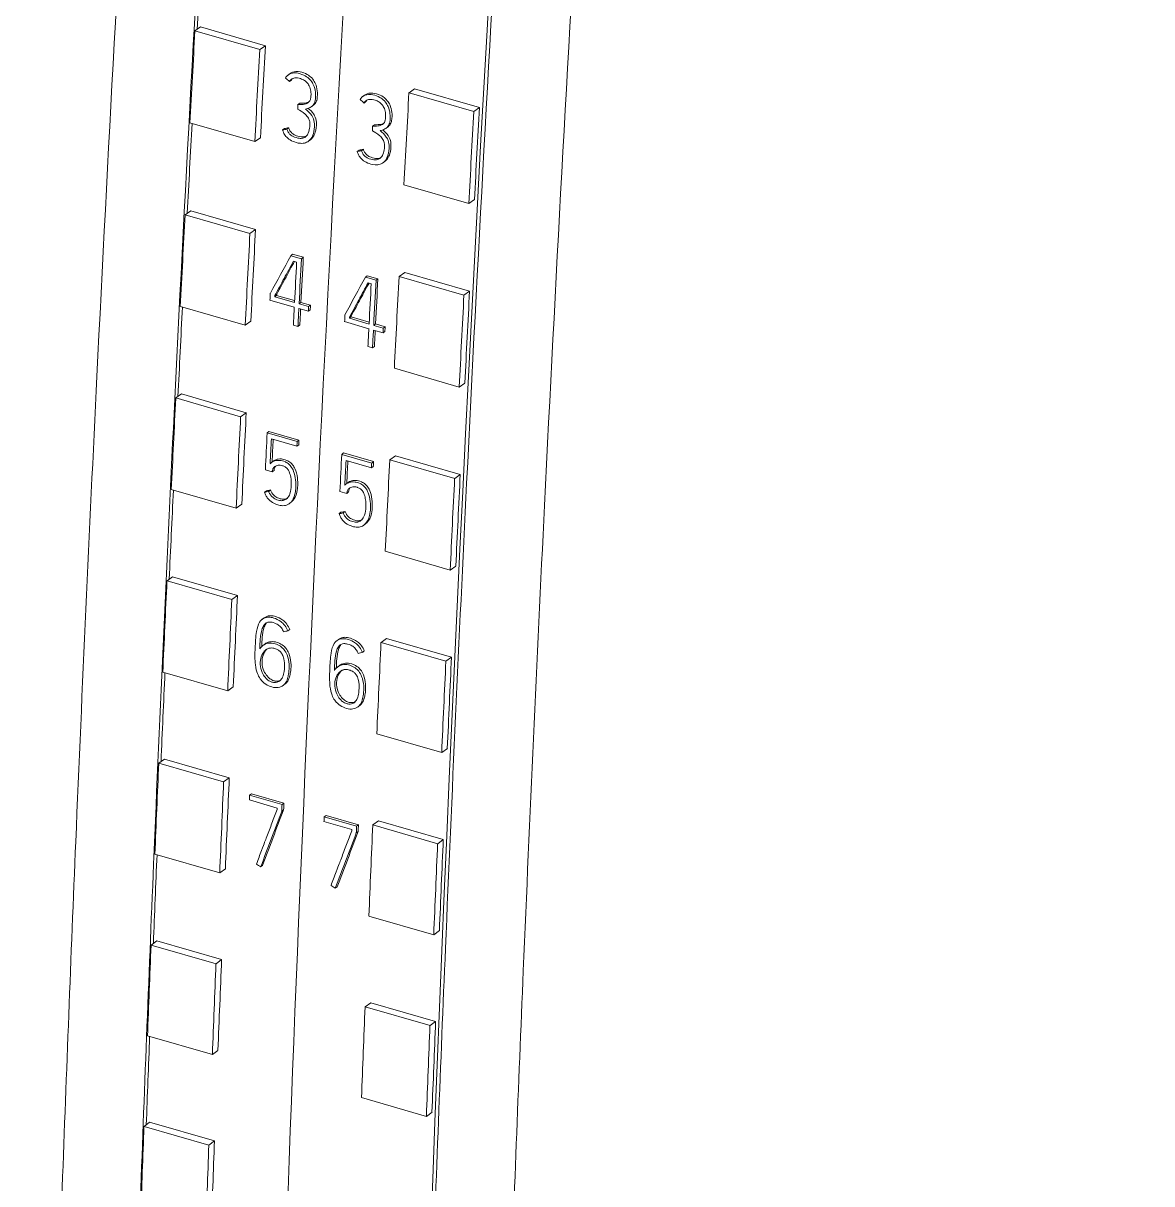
# Model space of a CAD drawing. Header units: inches. Extents: x 9220 to 92460, y -39241 to 4813.
# Drawn here: x 74963.62 to 74985.94, y -33767.51 to -33744.56 of the extents above; entities that cross this region are included whole.
import ezdxf

# ---------------------------------------------------------------- set-up
doc = ezdxf.new("R2010")
doc.units = ezdxf.units.IN
doc.header["$MEASUREMENT"] = 0

# ---------------------------------------------------------------- blocks, each defined once
blk = doc.blocks.new('A$C027ebf9d')
at = {"color": 0, "linetype": 'Continuous', "lineweight": 0}
for p, q in [((17.7954, -15.1486), (17.8012, -15.1445)), ((17.7954, -15.1486), (17.8635, -15.1683)), ((17.8012, -15.1445), (17.8694, -15.1642)), ((17.8635, -15.1683), (17.8694, -15.1642)), ((17.8932, -15.1951), (17.8952, -15.1936)), ((17.8947, -15.2018), (17.8967, -15.2003)), ((18.0204, -15.2136), (18.0263, -15.2095)), ((18.0945, -15.2292), (18.0263, -15.2095)), ((17.9716, -15.2177), (17.9736, -15.2162)), ((17.9731, -15.2244), (17.9751, -15.2229)), ((18.0886, -15.2333), (18.0204, -15.2136)), ((17.9036, -15.2261), (17.9056, -15.2246)), ((17.918, -15.2282), (17.9199, -15.2267)), ((18.0886, -15.2333), (18.0945, -15.2292)), ((17.7901, -15.2453), (17.8583, -15.265)), ((17.9821, -15.2488), (17.984, -15.2473)), ((17.8875, -15.2527), (17.8895, -15.2512)), ((17.892, -15.2519), (17.8939, -15.2504)), ((17.9964, -15.2508), (17.9984, -15.2493)), ((17.8642, -15.2609), (17.8583, -15.265)), ((17.9149, -15.2645), (17.9168, -15.263)), ((17.9659, -15.2753), (17.9679, -15.2738)), ((17.9704, -15.2745), (17.9724, -15.273)), ((17.9933, -15.2871), (17.9953, -15.2856)), ((18.0833, -15.33), (18.0151, -15.3103)), ((18.0892, -15.3259), (18.0833, -15.33)), ((17.785, -15.3418), (17.7909, -15.3376)), ((17.785, -15.3418), (17.8532, -15.3615)), ((17.7909, -15.3376), (17.859, -15.3573)), ((17.8532, -15.3615), (17.859, -15.3573)), ((17.8961, -15.3849), (17.898, -15.3834)), ((17.8961, -15.3849), (17.9073, -15.3881)), ((17.9093, -15.3866), (17.898, -15.3834)), ((17.9022, -15.3916), (17.8989, -15.3907)), ((17.9073, -15.3881), (17.9093, -15.3866)), ((17.9745, -15.4075), (17.9765, -15.406)), ((17.9877, -15.4092), (17.9765, -15.406)), ((18.01, -15.4067), (18.0159, -15.4026)), ((18.0841, -15.4223), (18.0159, -15.4026)), ((17.9745, -15.4075), (17.9857, -15.4107)), ((17.9807, -15.4143), (17.9774, -15.4133)), ((17.9857, -15.4107), (17.9877, -15.4092)), ((18.0782, -15.4264), (18.01, -15.4067)), ((17.8792, -15.428), (17.8812, -15.4266)), ((17.8792, -15.428), (17.9, -15.4341)), ((17.8793, -15.4268), (17.8813, -15.4253)), ((17.9001, -15.432), (17.8812, -15.4266)), ((18.0782, -15.4264), (18.0841, -15.4223)), ((17.78, -15.4382), (17.8482, -15.4579)), ((17.8998, -15.439), (17.8742, -15.4316)), ((17.9146, -15.4433), (17.9046, -15.4404)), ((17.9049, -15.4354), (17.9068, -15.434)), ((17.9049, -15.4354), (17.9149, -15.4383)), ((17.9168, -15.4369), (17.9068, -15.434)), ((17.9146, -15.4433), (17.9166, -15.4418)), ((17.9149, -15.4383), (17.9168, -15.4369)), ((17.8541, -15.4538), (17.8482, -15.4579)), ((17.9782, -15.4616), (17.9527, -15.4542)), ((17.9577, -15.4494), (17.9597, -15.4479)), ((17.9577, -15.4507), (17.9596, -15.4492)), ((17.9577, -15.4507), (17.9785, -15.4567)), ((17.9786, -15.4547), (17.9596, -15.4492)), ((17.9036, -15.4592), (17.8988, -15.4578)), ((17.9036, -15.4592), (17.9056, -15.4577)), ((17.9931, -15.4659), (17.983, -15.463)), ((17.9833, -15.4581), (17.9853, -15.4566)), ((17.9833, -15.4581), (17.9933, -15.461)), ((17.9953, -15.4595), (17.9853, -15.4566)), ((17.9931, -15.4659), (17.995, -15.4644)), ((17.9933, -15.461), (17.9953, -15.4595)), ((17.9821, -15.4818), (17.9773, -15.4804)), ((17.9821, -15.4818), (17.984, -15.4803)), ((18.0732, -15.5229), (18.005, -15.5032)), ((18.0791, -15.5187), (18.0732, -15.5229)), ((17.7752, -15.5344), (17.7811, -15.5302)), ((17.7752, -15.5344), (17.8434, -15.5541)), ((17.7811, -15.5302), (17.8493, -15.5499)), ((17.8434, -15.5541), (17.8493, -15.5499)), ((17.8713, -15.5711), (17.8732, -15.5696)), ((17.9028, -15.5802), (17.8713, -15.5711)), ((17.8732, -15.5696), (17.9047, -15.5787)), ((17.8758, -15.5773), (17.9025, -15.5851)), ((17.9025, -15.5851), (17.9045, -15.5836)), ((17.9028, -15.5802), (17.9047, -15.5787)), ((17.8759, -15.6022), (17.8779, -15.6007)), ((17.9497, -15.5937), (17.9517, -15.5922)), ((17.9812, -15.6028), (17.9497, -15.5937)), ((17.9517, -15.5922), (17.9832, -15.6013)), ((17.9542, -15.6), (17.981, -15.6077)), ((17.9812, -15.6028), (17.9832, -15.6013)), ((18.0002, -15.5994), (18.0061, -15.5952)), ((18.0684, -15.6191), (18.0002, -15.5994)), ((18.0743, -15.6149), (18.0061, -15.5952)), ((17.8694, -15.61), (17.8766, -15.6121)), ((17.8766, -15.6121), (17.8785, -15.6106)), ((17.981, -15.6077), (17.9829, -15.6062)), ((17.9544, -15.6248), (17.9563, -15.6233)), ((18.0684, -15.6191), (18.0743, -15.6149)), ((17.7705, -15.6306), (17.8387, -15.6503)), ((17.8684, -15.6334), (17.8704, -15.6319)), ((17.8729, -15.6326), (17.8748, -15.6311)), ((17.9478, -15.6327), (17.955, -15.6347)), ((17.955, -15.6347), (17.9569, -15.6332)), ((17.8446, -15.6461), (17.8387, -15.6503)), ((17.8945, -15.6454), (17.8965, -15.6439)), ((17.9469, -15.656), (17.9488, -15.6545)), ((17.9513, -15.6552), (17.9533, -15.6537)), ((17.973, -15.668), (17.9749, -15.6665)), ((18.0637, -15.7153), (17.9955, -15.6956)), ((18.0696, -15.7111), (18.0637, -15.7153)), ((17.766, -15.7266), (17.7719, -15.7223)), ((17.7719, -15.7223), (17.84, -15.742)), ((17.766, -15.7266), (17.8342, -15.7463)), ((17.8342, -15.7463), (17.84, -15.742)), ((17.866, -15.7671), (17.868, -15.7656)), ((17.893, -15.7791), (17.895, -15.7776)), ((17.8668, -15.7946), (17.8687, -15.7931)), ((17.9445, -15.7897), (17.9464, -15.7882)), ((17.991, -15.7915), (17.9969, -15.7873)), ((18.0592, -15.8112), (17.991, -15.7915)), ((18.0651, -15.807), (17.9969, -15.7873)), ((17.9715, -15.8018), (17.9734, -15.8003)), ((18.0592, -15.8112), (18.0651, -15.807)), ((17.9452, -15.8172), (17.9472, -15.8157)), ((17.7616, -15.8225), (17.8298, -15.8422)), ((17.8356, -15.8379), (17.8298, -15.8422)), ((17.8883, -15.8364), (17.8903, -15.8349)), ((17.9667, -15.859), (17.9687, -15.8575)), ((18.0548, -15.9072), (17.9866, -15.8875)), ((18.0607, -15.9029), (18.0548, -15.9072)), ((17.7573, -15.9182), (17.7632, -15.9139)), ((17.7573, -15.9182), (17.8255, -15.9379)), ((17.7632, -15.9139), (17.8314, -15.9336)), ((17.8255, -15.9379), (17.8314, -15.9336)), ((17.8528, -15.9519), (17.8548, -15.9504)), ((17.8528, -15.9519), (17.8869, -15.9618)), ((17.8888, -15.9603), (17.8548, -15.9504)), ((17.8819, -15.9654), (17.8526, -15.9569)), ((17.8869, -15.9618), (17.8888, -15.9603)), ((17.8865, -15.9689), (17.8885, -15.9674)), ((17.9603, -15.988), (17.931, -15.9796)), ((17.9312, -15.9746), (17.9332, -15.9731)), ((17.9312, -15.9746), (17.9653, -15.9844)), ((17.9672, -15.9829), (17.9332, -15.9731)), ((17.9824, -15.9832), (17.9882, -15.9789)), ((18.0564, -15.9986), (17.9882, -15.9789)), ((17.965, -15.9915), (17.9669, -15.9901)), ((17.9653, -15.9844), (17.9672, -15.9829)), ((18.0506, -16.0029), (17.9824, -15.9832)), ((18.0506, -16.0029), (18.0564, -15.9986)), ((17.7532, -16.0139), (17.8214, -16.0336)), ((17.8644, -16.0272), (17.8664, -16.0257)), ((17.8273, -16.0293), (17.8214, -16.0336)), ((17.9428, -16.0498), (17.9448, -16.0483)), ((18.0464, -16.0986), (17.9783, -16.0789)), ((18.0523, -16.0942), (18.0464, -16.0986)), ((17.7493, -16.1094), (17.7552, -16.105)), ((17.7493, -16.1094), (17.8175, -16.1291)), ((17.7552, -16.105), (17.8234, -16.1247)), ((17.8175, -16.1291), (17.8234, -16.1247)), ((17.9743, -16.1743), (17.9802, -16.17)), ((18.0425, -16.194), (17.9743, -16.1743)), ((18.0484, -16.1897), (17.9802, -16.17)), ((18.0425, -16.194), (18.0484, -16.1897)), ((17.7455, -16.2048), (17.8137, -16.2245)), ((17.8195, -16.2201), (17.8137, -16.2245)), ((18.0387, -16.2895), (17.9705, -16.2698)), ((17.7418, -16.3), (17.7477, -16.2956)), ((17.7477, -16.2956), (17.8159, -16.3153)), ((18.0446, -16.2851), (18.0387, -16.2895)), ((17.7418, -16.3), (17.81, -16.3197)), ((17.81, -16.3197), (17.8159, -16.3153))]:
    blk.add_line(p, q, dxfattribs=at)
for centre, major_axis, ratio, start_param, end_param in [((37.5345, -1.6288), (-10.9193, -37.8255), 0.433013, -1.102762, -0.989056), ((37.5345, -1.6288), (-10.9193, -37.8255), 0.433013, -1.102762, -0.989056), ((37.6845, -1.6721), (-10.9193, -37.8255), 0.433013, -1.100465, -0.991379), ((37.4561, -1.6061), (-10.9193, -37.8255), 0.433013, -1.082811, -1.080096), ((40.027, -2.3485), (-68.22, 53.5601), 0.275788, 1.461318, 1.461382), ((40.1054, -2.3712), (-68.22, 53.5601), 0.275788, 1.461318, 1.461382), ((37.5707, -1.6394), (-8.6746, -38.4625), 0.458913, -1.108631, -1.108493), ((37.6811, -1.6711), (-10.9193, -37.8255), 0.433013, -1.082811, -1.080096), ((34.8076, -0.8416), (-78.3713, -17.1459), 0.134473, 1.323896, 1.323955), ((37.6491, -1.6621), (-8.6746, -38.4625), 0.458913, -1.108631, -1.108493), ((34.886, -0.8642), (-78.3713, -17.1459), 0.134473, 1.323896, 1.323955), ((37.4561, -1.6061), (-10.9193, -37.8255), 0.433013, -1.077386, -1.074672), ((37.5078, -1.6213), (-10.9208, -37.8292), 0.43303, -1.076974, -1.075642), ((37.5862, -1.6439), (-10.9208, -37.8292), 0.43303, -1.076974, -1.075642), ((37.4822, -1.6139), (-10.9208, -37.8292), 0.43303, -1.075678, -1.075642), ((37.6811, -1.6711), (-10.9193, -37.8255), 0.433013, -1.077386, -1.074672), ((37.5078, -1.6213), (-10.9208, -37.8292), 0.43303, -1.075503, -1.074973), ((37.5178, -1.6242), (-10.9208, -37.8292), 0.43303, -1.075642, -1.075503), ((37.5606, -1.6365), (-10.9208, -37.8292), 0.43303, -1.075678, -1.075642), ((37.5862, -1.6439), (-10.9208, -37.8292), 0.43303, -1.075503, -1.074973), ((37.5963, -1.6468), (-10.9208, -37.8292), 0.43303, -1.075642, -1.075503), ((37.4561, -1.6061), (-10.9193, -37.8255), 0.433013, -1.071963, -1.069251), ((37.4814, -1.6137), (-10.9208, -37.8292), 0.43303, -1.071608, -1.070509), ((37.4861, -1.6148), (-10.9197, -37.8254), 0.43303, -1.071409, -1.070735), ((37.5129, -1.6226), (-10.9197, -37.8254), 0.43303, -1.071605, -1.071466), ((37.5598, -1.6363), (-10.9208, -37.8292), 0.43303, -1.071608, -1.070509), ((37.5646, -1.6375), (-10.9197, -37.8254), 0.43303, -1.071409, -1.070735), ((37.5913, -1.6452), (-10.9197, -37.8254), 0.43303, -1.071605, -1.071466), ((37.6811, -1.6711), (-10.9193, -37.8255), 0.433013, -1.071963, -1.069251), ((35.6078, -1.0726), (-78.3713, -17.1459), 0.134473, 1.313182, 1.313241), ((35.6862, -1.0952), (-78.3713, -17.1459), 0.134473, 1.313182, 1.313241), ((37.4561, -1.6061), (-10.9193, -37.8255), 0.433013, -1.066542, -1.063832), ((36.125, -1.2221), (-69.3652, -20.1272), 0.12911, 1.267511, 1.267578), ((36.2034, -1.2447), (-69.3652, -20.1272), 0.12911, 1.267511, 1.267578), ((37.6811, -1.6711), (-10.9193, -37.8255), 0.433013, -1.066542, -1.063832), ((37.4561, -1.6061), (-10.9193, -37.8255), 0.433013, -1.061124, -1.058415), ((37.5147, -1.6233), (-10.9208, -37.8292), 0.43303, -1.060842, -1.06064), ((37.3444, -1.5741), (20.9363, 34.8301), 0.272919, -4.129705, -4.127896), ((37.4228, -1.5967), (20.9363, 34.8301), 0.272919, -4.129705, -4.127896), ((37.5931, -1.6459), (-10.9208, -37.8292), 0.43303, -1.060842, -1.06064), ((37.6811, -1.6711), (-10.9193, -37.8255), 0.433013, -1.061124, -1.058415), ((37.4561, -1.6061), (-10.9193, -37.8255), 0.433013, -1.055709, -1.053001), ((37.6811, -1.6711), (-10.9193, -37.8255), 0.433013, -1.055709, -1.053001), ((37.4561, -1.6061), (-10.9193, -37.8255), 0.433013, -1.050295, -1.047589)]:
    blk.add_ellipse(centre, major_axis=major_axis, ratio=ratio, start_param=start_param, end_param=end_param, dxfattribs=at)
at = {"color": 0, "linetype": 'Continuous', "lineweight": 0, "extrusion": (0, 0, -1)}
for centre, major_axis, ratio, start_param, end_param in [((37.3845, -1.5855), (10.9193, 37.8255), 0.433013, -2.058879, -2.056228), ((37.3879, -1.5865), (10.9226, 37.8369), 0.433013, -2.061497, -2.058781), ((37.4561, -1.6061), (10.9226, 37.8369), 0.433013, -2.061497, -2.058781), ((37.6129, -1.6514), (10.9226, 37.8369), 0.433013, -2.061497, -2.058781), ((37.6811, -1.6711), (10.9226, 37.8369), 0.433013, -2.061497, -2.058781), ((37.3845, -1.5855), (10.9193, 37.8255), 0.433013, -2.064306, -2.061657), ((34.8072, -0.8417), (-78.3791, -17.1476), 0.134473, -1.323957, -1.323899), ((34.8856, -0.8643), (-78.3791, -17.1476), 0.134473, -1.323957, -1.323899), ((37.3879, -1.5865), (10.9226, 37.8369), 0.433013, -2.066921, -2.064207), ((37.4561, -1.6061), (10.9226, 37.8369), 0.433013, -2.066921, -2.064207), ((37.01, -1.4776), (-24.5741, -33.773), 0.206653, 1.000887, 1.002152), ((37.503, -1.6199), (10.9208, 37.8292), 0.43303, -2.065951, -2.064757), ((37.5078, -1.6211), (10.9197, 37.8254), 0.43303, -2.065953, -2.064621), ((37.0884, -1.5002), (-24.5741, -33.773), 0.206653, 1.000887, 1.002152), ((37.5814, -1.6425), (10.9208, 37.8292), 0.43303, -2.065951, -2.064757), ((37.5862, -1.6437), (10.9197, 37.8254), 0.43303, -2.065953, -2.064621), ((37.6129, -1.6514), (10.9226, 37.8369), 0.433013, -2.066921, -2.064207), ((37.4774, -1.6125), (10.9208, 37.8292), 0.43303, -2.066089, -2.065884), ((37.4822, -1.6137), (10.9197, 37.8254), 0.43303, -2.065953, -2.065917), ((37.6811, -1.6711), (10.9226, 37.8369), 0.433013, -2.066921, -2.064207), ((37.3845, -1.5855), (10.9193, 37.8255), 0.433013, -2.06973, -2.067083), ((37.503, -1.6199), (10.9208, 37.8292), 0.43303, -2.066619, -2.066089), ((37.5078, -1.6211), (10.9197, 37.8254), 0.43303, -2.066622, -2.066149), ((37.5178, -1.624), (10.9197, 37.8254), 0.43303, -2.066092, -2.065953), ((37.5559, -1.6352), (10.9208, 37.8292), 0.43303, -2.066089, -2.065884), ((37.5606, -1.6363), (10.9197, 37.8254), 0.43303, -2.065953, -2.065917), ((37.5814, -1.6425), (10.9208, 37.8292), 0.43303, -2.066619, -2.066089), ((37.5862, -1.6437), (10.9197, 37.8254), 0.43303, -2.066622, -2.066149), ((37.5963, -1.6466), (10.9197, 37.8254), 0.43303, -2.066092, -2.065953), ((37.3879, -1.5865), (10.9226, 37.8369), 0.433013, -2.072342, -2.06963), ((37.4561, -1.6061), (10.9226, 37.8369), 0.433013, -2.072342, -2.06963), ((37.4861, -1.615), (10.9208, 37.8292), 0.43303, -2.070861, -2.070123), ((37.5129, -1.6228), (10.9208, 37.8292), 0.43303, -2.070123, -2.069985), ((37.5646, -1.6377), (10.9208, 37.8292), 0.43303, -2.070861, -2.070123), ((37.6129, -1.6514), (10.9226, 37.8369), 0.433013, -2.072342, -2.06963), ((37.5913, -1.6454), (10.9208, 37.8292), 0.43303, -2.070123, -2.069985), ((37.6811, -1.6711), (10.9226, 37.8369), 0.433013, -2.072342, -2.06963), ((37.3845, -1.5855), (10.9193, 37.8255), 0.433013, -2.075151, -2.072507), ((35.6074, -1.0727), (-78.3791, -17.1476), 0.134473, -1.313244, -1.313186), ((35.6858, -1.0953), (-78.3791, -17.1476), 0.134473, -1.313244, -1.313186), ((37.3879, -1.5865), (10.9226, 37.8369), 0.433013, -2.077761, -2.07505), ((37.4561, -1.6061), (10.9226, 37.8369), 0.433013, -2.077761, -2.07505), ((37.6129, -1.6514), (10.9226, 37.8369), 0.433013, -2.077761, -2.07505), ((37.6811, -1.6711), (10.9226, 37.8369), 0.433013, -2.077761, -2.07505), ((37.3845, -1.5855), (10.9193, 37.8255), 0.433013, -2.08057, -2.077928), ((37.3879, -1.5865), (10.9226, 37.8369), 0.433013, -2.083178, -2.080468), ((37.4561, -1.6061), (10.9226, 37.8369), 0.433013, -2.083178, -2.080468), ((37.4806, -1.6134), (10.9208, 37.8292), 0.43303, -2.080892, -2.08075), ((37.5099, -1.6219), (10.9208, 37.8292), 0.43303, -2.08093, -2.080892), ((37.5147, -1.6231), (10.9197, 37.8254), 0.43303, -2.080957, -2.080754), ((37.3444, -1.5739), (-20.9342, -34.8266), 0.272919, 0.986299, 0.988108), ((37.559, -1.6361), (10.9208, 37.8292), 0.43303, -2.080892, -2.08075), ((37.4229, -1.5966), (-20.9342, -34.8266), 0.272919, 0.986299, 0.988108), ((37.5884, -1.6445), (10.9208, 37.8292), 0.43303, -2.08093, -2.080892), ((37.5931, -1.6457), (10.9197, 37.8254), 0.43303, -2.080957, -2.080754), ((37.6129, -1.6514), (10.9226, 37.8369), 0.433013, -2.083178, -2.080468), ((37.6811, -1.6711), (10.9226, 37.8369), 0.433013, -2.083178, -2.080468), ((37.3845, -1.5855), (10.9193, 37.8255), 0.433013, -2.085986, -2.083346), ((38.9351, -2.0333), (-102.2486, 63.3481), 0.191897, -1.483044, -1.482999), ((39.0135, -2.0559), (-102.2486, 63.3481), 0.191897, -1.483044, -1.482999), ((37.3879, -1.5865), (10.9226, 37.8369), 0.433013, -2.088592, -2.085884), ((37.4561, -1.6061), (10.9226, 37.8369), 0.433013, -2.088592, -2.085884), ((37.6129, -1.6514), (10.9226, 37.8369), 0.433013, -2.088592, -2.085884), ((37.6811, -1.6711), (10.9226, 37.8369), 0.433013, -2.088592, -2.085884), ((37.3845, -1.5855), (10.9193, 37.8255), 0.433013, -2.091401, -2.088763), ((37.3879, -1.5865), (10.9226, 37.8369), 0.433013, -2.094004, -2.091297), ((37.4561, -1.6061), (10.9226, 37.8369), 0.433013, -2.094004, -2.091297)]:
    blk.add_ellipse(centre, major_axis=major_axis, ratio=ratio, start_param=start_param, end_param=end_param, dxfattribs=at)
at = {"color": 0, "linetype": 'Continuous', "lineweight": 0}
for points, knots in [([(17.697, -18.3485), (17.6975, -18.2341), (17.6996, -17.9607), (17.7059, -17.5243), (17.7178, -16.9859), (17.7335, -16.485), (17.7531, -15.9835), (17.7767, -15.4665), (17.8043, -14.9594), (17.8258, -14.6145), (17.8329, -14.5046)], [0.1285183, 0.1285183, 0.1285183, 0.1285183, 0.1989102, 0.2963502, 0.3949059, 0.525445, 0.5979674, 0.6950356, 0.8333844, 0.8979673, 0.8979673, 0.8979673, 0.8979673]), ([(17.744, -14.5916), (17.7394, -14.6646), (17.7205, -14.9724), (17.6948, -15.4428), (17.6713, -15.9599), (17.6517, -16.4614), (17.636, -16.9623), (17.6241, -17.5007), (17.6177, -17.9412), (17.6154, -18.246), (17.6149, -18.3916), (17.6148, -18.4189)], [0.1237088, 0.1237088, 0.1237088, 0.1237088, 0.1666156, 0.3049644, 0.4020326, 0.474555, 0.6050941, 0.7036498, 0.8010898, 0.8739842, 0.8907937, 0.8907937, 0.8907937, 0.8907937]), ([(18.1397, -14.5932), (18.1326, -14.7031), (18.1112, -15.048), (18.0835, -15.5551), (18.06, -16.0721), (18.0403, -16.5736), (18.0247, -17.0745), (18.0127, -17.6129), (18.0065, -18.0493), (18.0044, -18.3227), (18.0038, -18.437)], [0.1020327, 0.1020327, 0.1020327, 0.1020327, 0.1666156, 0.3049644, 0.4020326, 0.474555, 0.6050941, 0.7036498, 0.8010898, 0.8714817, 0.8714817, 0.8714817, 0.8714817]), ([(18.2145, -14.7274), (18.2099, -14.8004), (18.191, -15.1082), (18.1654, -15.5787), (18.1418, -16.0957), (18.1222, -16.5972), (18.1065, -17.0981), (18.0946, -17.6365), (18.0882, -18.077), (18.0859, -18.3818), (18.0854, -18.5275), (18.0853, -18.5547)], [0.1237088, 0.1237088, 0.1237088, 0.1237088, 0.1666156, 0.3049644, 0.4020326, 0.474555, 0.6050941, 0.7036498, 0.8010898, 0.8739842, 0.8907937, 0.8907937, 0.8907937, 0.8907937]), ([(18.9305, -14.9341), (18.9259, -15.0071), (18.907, -15.3149), (18.8814, -15.7854), (18.8578, -16.3024), (18.8382, -16.8039), (18.8225, -17.3048), (18.8106, -17.8432), (18.8042, -18.2837), (18.8019, -18.5885), (18.8014, -18.7342), (18.8013, -18.7614)], [0.1237088, 0.1237088, 0.1237088, 0.1237088, 0.1666156, 0.3049644, 0.4020326, 0.474555, 0.6050941, 0.7036498, 0.8010898, 0.8739842, 0.8907937, 0.8907937, 0.8907937, 0.8907937]), ([(17.9117, -15.2308), (17.9129, -15.2305), (17.9144, -15.23), (17.9171, -15.2289), (17.9181, -15.2282), (17.9201, -15.2262), (17.9208, -15.2248), (17.9214, -15.2234), (17.9221, -15.2213), (17.9222, -15.2143), (17.9219, -15.2115), (17.9206, -15.2064), (17.9196, -15.2045), (17.918, -15.2018), (17.9167, -15.2), (17.9137, -15.1974), (17.9121, -15.1961), (17.9074, -15.194), (17.9045, -15.1931), (17.9006, -15.1927), (17.8984, -15.1927), (17.8949, -15.1939), (17.8938, -15.1945), (17.8919, -15.1961), (17.8911, -15.1971), (17.8905, -15.1982)], [-0.9938302, -0.9938302, -0.9938302, -0.9938302, -0.8841652, -0.8841652, -0.7176499, -0.7176499, -0.4309945, -0.4309945, -0.3368134, -0.3368134, -0.2718424, -0.2718424, -0.2015725, -0.2015725, -0.1272457, -0.1272457, -0.0867778, -0.0867778, -0.0470254, -0.0470254, -0.0237049, -0.0237049, -0.0118951, -0.0118951, 0, 0, 0, 0]), ([(17.8947, -15.2018), (17.8955, -15.2004), (17.8964, -15.1996), (17.8988, -15.1982), (17.9001, -15.198), (17.9039, -15.1978), (17.9065, -15.1988), (17.9088, -15.1997), (17.9101, -15.2004), (17.9122, -15.2019), (17.9132, -15.2029), (17.9151, -15.2056), (17.916, -15.2072), (17.9171, -15.2109), (17.9173, -15.2128), (17.9174, -15.2158), (17.9174, -15.2181), (17.9167, -15.2211), (17.9162, -15.222), (17.9151, -15.2234), (17.9144, -15.2242), (17.9123, -15.2252), (17.9111, -15.2257), (17.9075, -15.2261), (17.9042, -15.2261), (17.9036, -15.2261)], [-0.208299, -0.208299, -0.208299, -0.208299, -0.2007342, -0.2007342, -0.1911071, -0.1911071, -0.1636576, -0.1636576, -0.1256471, -0.1256471, -0.097052, -0.097052, -0.0715963, -0.0715963, -0.0465223, -0.0465223, -0.029806, -0.029806, -0.0183418, -0.0183418, -0.0103098, -0.0103098, -0.0051306, -0.0051306, 0, 0, 0, 0]), ([(17.8952, -15.1936), (17.896, -15.1929), (17.897, -15.1924), (17.9003, -15.1912), (17.9025, -15.1912), (17.9065, -15.1916), (17.9093, -15.1925), (17.914, -15.1946), (17.9157, -15.1959), (17.9187, -15.1985), (17.92, -15.2003), (17.9216, -15.203), (17.9225, -15.2049), (17.9239, -15.2102), (17.9242, -15.213), (17.9241, -15.2197), (17.9233, -15.2219), (17.9228, -15.2233), (17.9221, -15.2247), (17.9206, -15.2262), (17.9203, -15.2264), (17.9199, -15.2267)], [0.0133129, 0.0133129, 0.0133129, 0.0133129, 0.0235299, 0.0235299, 0.04696, 0.04696, 0.0881739, 0.0881739, 0.1304868, 0.1304868, 0.209254, 0.209254, 0.2866446, 0.2866446, 0.3637853, 0.3637853, 0.4872737, 0.4872737, 0.9002217, 0.9002217, 0.9823116, 0.9823116, 0.9823116, 0.9823116]), ([(17.9056, -15.2246), (17.906, -15.2246), (17.9092, -15.2246), (17.9129, -15.2242), (17.9141, -15.2238), (17.915, -15.2233), (17.9151, -15.2233), (17.9152, -15.2233)], [0, 0, 0, 0, 0.0031941, 0.0031941, 0.00639849, 0.00639849, 0.006625126, 0.006625126, 0.006625126, 0.006625126]), ([(17.9901, -15.2534), (17.9914, -15.2531), (17.9929, -15.2526), (17.9956, -15.2515), (17.9965, -15.2508), (17.9986, -15.2488), (17.9993, -15.2475), (17.9998, -15.246), (18.0005, -15.2439), (18.0006, -15.2369), (18.0003, -15.2342), (17.999, -15.229), (17.998, -15.2271), (17.9964, -15.2244), (17.9952, -15.2226), (17.9922, -15.22), (17.9905, -15.2188), (17.9858, -15.2166), (17.983, -15.2158), (17.979, -15.2154), (17.9768, -15.2153), (17.9733, -15.2166), (17.9722, -15.2172), (17.9703, -15.2188), (17.9695, -15.2197), (17.9689, -15.2209)], [-0.9938302, -0.9938302, -0.9938302, -0.9938302, -0.8841652, -0.8841652, -0.7176499, -0.7176499, -0.4309945, -0.4309945, -0.3368134, -0.3368134, -0.2718424, -0.2718424, -0.2015725, -0.2015725, -0.1272457, -0.1272457, -0.0867778, -0.0867778, -0.0470254, -0.0470254, -0.0237049, -0.0237049, -0.0118951, -0.0118951, 0, 0, 0, 0]), ([(17.9731, -15.2244), (17.974, -15.223), (17.9749, -15.2222), (17.9772, -15.2208), (17.9785, -15.2206), (17.9823, -15.2205), (17.985, -15.2215), (17.9872, -15.2223), (17.9885, -15.223), (17.9906, -15.2245), (17.9917, -15.2255), (17.9936, -15.2282), (17.9944, -15.2298), (17.9955, -15.2336), (17.9957, -15.2354), (17.9958, -15.2385), (17.9958, -15.2408), (17.9951, -15.2437), (17.9947, -15.2446), (17.9936, -15.246), (17.9928, -15.2468), (17.9907, -15.2479), (17.9895, -15.2483), (17.9859, -15.2487), (17.9826, -15.2488), (17.9821, -15.2488)], [-0.208299, -0.208299, -0.208299, -0.208299, -0.2007342, -0.2007342, -0.1911071, -0.1911071, -0.1636576, -0.1636576, -0.1256471, -0.1256471, -0.097052, -0.097052, -0.0715963, -0.0715963, -0.0465223, -0.0465223, -0.029806, -0.029806, -0.0183418, -0.0183418, -0.0103098, -0.0103098, -0.0051306, -0.0051306, 0, 0, 0, 0]), ([(17.9736, -15.2162), (17.9744, -15.2156), (17.9754, -15.215), (17.9787, -15.2138), (17.9809, -15.2139), (17.9849, -15.2143), (17.9877, -15.2151), (17.9925, -15.2173), (17.9941, -15.2185), (17.9971, -15.2211), (17.9984, -15.2229), (18, -15.2256), (18.0009, -15.2275), (18.0023, -15.2328), (18.0026, -15.2356), (18.0025, -15.2424), (18.0018, -15.2445), (18.0012, -15.2459), (18.0005, -15.2473), (17.999, -15.2488), (17.9987, -15.2491), (17.9984, -15.2493)], [0.0133129, 0.0133129, 0.0133129, 0.0133129, 0.0235299, 0.0235299, 0.04696, 0.04696, 0.0881739, 0.0881739, 0.1304868, 0.1304868, 0.209254, 0.209254, 0.2866446, 0.2866446, 0.3637853, 0.3637853, 0.4872737, 0.4872737, 0.9002217, 0.9002217, 0.9823116, 0.9823116, 0.9823116, 0.9823116]), ([(17.8875, -15.2527), (17.8879, -15.254), (17.8887, -15.256), (17.8904, -15.2587), (17.8915, -15.2601), (17.8944, -15.2627), (17.896, -15.2638), (17.9002, -15.2655), (17.9032, -15.2665), (17.9081, -15.2669), (17.91, -15.2667), (17.9131, -15.2657), (17.9147, -15.2648), (17.9177, -15.2616), (17.9187, -15.2598), (17.9201, -15.2561), (17.9208, -15.2531), (17.9211, -15.2472), (17.9211, -15.2451), (17.9198, -15.2402), (17.9187, -15.2384), (17.9164, -15.2349), (17.914, -15.2328), (17.9117, -15.2308)], [-0.1948322, -0.1948322, -0.1948322, -0.1948322, -0.1554709, -0.1554709, -0.1240738, -0.1240738, -0.0974323, -0.0974323, -0.0796312, -0.0796312, -0.0687614, -0.0687614, -0.0595311, -0.0595311, -0.050446, -0.050446, -0.0387248, -0.0387248, -0.0317486, -0.0317486, -0.0239054, -0.0239054, 0, 0, 0, 0]), ([(17.9037, -15.2312), (17.9054, -15.232), (17.9086, -15.2335), (17.9127, -15.2374), (17.9137, -15.2387), (17.9154, -15.2417), (17.9158, -15.2429), (17.9161, -15.2443), (17.9164, -15.2462), (17.9159, -15.2513), (17.9154, -15.2538), (17.914, -15.2572), (17.9132, -15.2585), (17.9113, -15.2602), (17.9103, -15.2609), (17.9077, -15.2616), (17.9063, -15.2616), (17.9029, -15.2612), (17.9005, -15.2605), (17.8977, -15.2593), (17.8965, -15.2586), (17.8948, -15.257), (17.8941, -15.2562), (17.8928, -15.254), (17.8923, -15.2529), (17.892, -15.2519)], [-2.044693, -2.044693, -2.044693, -2.044693, -1.221851, -1.221851, -0.821992, -0.821992, -0.432186, -0.432186, -0.274077, -0.274077, -0.189393, -0.189393, -0.140287, -0.140287, -0.109775, -0.109775, -0.083079, -0.083079, -0.041653, -0.041653, -0.019631, -0.019631, -0.008763, -0.008763, 0, 0, 0, 0]), ([(17.9144, -15.23), (17.9165, -15.2317), (17.9185, -15.2336), (17.9206, -15.2368), (17.9217, -15.2386), (17.9231, -15.2436), (17.9231, -15.2457), (17.9228, -15.2516), (17.922, -15.2546), (17.9208, -15.258), (17.9199, -15.2599), (17.9178, -15.2622), (17.9173, -15.2626), (17.9168, -15.263)], [0.00277298, 0.00277298, 0.00277298, 0.00277298, 0.02350481, 0.02350481, 0.03196588, 0.03196588, 0.04020075, 0.04020075, 0.05767018, 0.05767018, 0.07057695, 0.07057695, 0.07443722, 0.07443722, 0.07443722, 0.07443722]), ([(17.984, -15.2473), (17.9844, -15.2473), (17.9877, -15.2472), (17.9913, -15.2469), (17.9925, -15.2464), (17.9935, -15.246), (17.9935, -15.2459), (17.9936, -15.2459)], [0, 0, 0, 0, 0.0031941, 0.0031941, 0.00639849, 0.00639849, 0.006625126, 0.006625126, 0.006625126, 0.006625126]), ([(17.8939, -15.2504), (17.8943, -15.2514), (17.8947, -15.2525), (17.896, -15.2547), (17.8968, -15.2555), (17.8984, -15.257), (17.8996, -15.2577), (17.9025, -15.2591), (17.9048, -15.2597), (17.9082, -15.2601), (17.9096, -15.2601), (17.9115, -15.2596), (17.912, -15.2594), (17.9125, -15.2591)], [0, 0, 0, 0, 0.008697, 0.008697, 0.019598, 0.019598, 0.0414527, 0.0414527, 0.08153, 0.08153, 0.1074581, 0.1074581, 0.1205828, 0.1205828, 0.1205828, 0.1205828]), ([(17.9659, -15.2753), (17.9664, -15.2767), (17.9672, -15.2786), (17.9688, -15.2813), (17.9699, -15.2828), (17.9728, -15.2853), (17.9745, -15.2865), (17.9786, -15.2882), (17.9816, -15.2891), (17.9866, -15.2895), (17.9884, -15.2893), (17.9915, -15.2883), (17.9932, -15.2875), (17.9962, -15.2843), (17.9971, -15.2825), (17.9985, -15.2787), (17.9992, -15.2758), (17.9996, -15.2698), (17.9995, -15.2677), (17.9982, -15.2628), (17.9971, -15.261), (17.9948, -15.2575), (17.9924, -15.2554), (17.9901, -15.2534)], [-0.1948322, -0.1948322, -0.1948322, -0.1948322, -0.1554709, -0.1554709, -0.1240738, -0.1240738, -0.0974323, -0.0974323, -0.0796312, -0.0796312, -0.0687614, -0.0687614, -0.0595311, -0.0595311, -0.050446, -0.050446, -0.0387248, -0.0387248, -0.0317486, -0.0317486, -0.0239054, -0.0239054, 0, 0, 0, 0]), ([(17.9821, -15.2538), (17.9839, -15.2546), (17.987, -15.2562), (17.9911, -15.2601), (17.9922, -15.2613), (17.9938, -15.2643), (17.9942, -15.2655), (17.9945, -15.267), (17.9949, -15.2689), (17.9943, -15.2739), (17.9938, -15.2764), (17.9924, -15.2798), (17.9916, -15.2812), (17.9897, -15.2828), (17.9887, -15.2835), (17.9861, -15.2842), (17.9847, -15.2842), (17.9813, -15.2839), (17.9789, -15.2832), (17.9762, -15.2819), (17.9749, -15.2812), (17.9733, -15.2796), (17.9725, -15.2788), (17.9712, -15.2766), (17.9707, -15.2756), (17.9704, -15.2745)], [-2.044693, -2.044693, -2.044693, -2.044693, -1.221851, -1.221851, -0.821992, -0.821992, -0.432186, -0.432186, -0.274077, -0.274077, -0.189393, -0.189393, -0.140287, -0.140287, -0.109775, -0.109775, -0.083079, -0.083079, -0.041653, -0.041653, -0.019631, -0.019631, -0.008763, -0.008763, 0, 0, 0, 0]), ([(17.9929, -15.2526), (17.9949, -15.2544), (17.9969, -15.2563), (17.999, -15.2594), (18.0001, -15.2612), (18.0015, -15.2662), (18.0015, -15.2683), (18.0012, -15.2743), (18.0005, -15.2772), (17.9992, -15.2806), (17.9983, -15.2826), (17.9962, -15.2848), (17.9958, -15.2852), (17.9953, -15.2856)], [0.00277298, 0.00277298, 0.00277298, 0.00277298, 0.02350481, 0.02350481, 0.03196588, 0.03196588, 0.04020075, 0.04020075, 0.05767018, 0.05767018, 0.07057695, 0.07057695, 0.07443722, 0.07443722, 0.07443722, 0.07443722]), ([(17.9724, -15.273), (17.9727, -15.2741), (17.9732, -15.2751), (17.9745, -15.2773), (17.9752, -15.2781), (17.9768, -15.2797), (17.9781, -15.2804), (17.9809, -15.2817), (17.9832, -15.2824), (17.9867, -15.2827), (17.988, -15.2827), (17.9899, -15.2822), (17.9904, -15.282), (17.9909, -15.2818)], [0, 0, 0, 0, 0.008697, 0.008697, 0.019598, 0.019598, 0.0414527, 0.0414527, 0.08153, 0.08153, 0.1074581, 0.1074581, 0.1205828, 0.1205828, 0.1205828, 0.1205828]), ([(17.8989, -15.3907), (17.8957, -15.3968), (17.8924, -15.4028), (17.8875, -15.4118), (17.8859, -15.4148), (17.8833, -15.4196), (17.8803, -15.425), (17.8793, -15.4268)], [-0.1129036, -0.1129036, -0.1129036, -0.1129036, -0.050178, -0.050178, -0.0188148, -0.0188148, 0, 0, 0, 0]), ([(17.8813, -15.4253), (17.8823, -15.4235), (17.8852, -15.4181), (17.8878, -15.4133), (17.8895, -15.4103), (17.8941, -15.4019), (17.897, -15.3964), (17.8999, -15.391)], [0, 0, 0, 0, 0.0188148, 0.0188148, 0.050178, 0.050178, 0.1067472, 0.1067472, 0.1067472, 0.1067472]), ([(17.9774, -15.4133), (17.9741, -15.4194), (17.9709, -15.4254), (17.9659, -15.4344), (17.9643, -15.4374), (17.9617, -15.4422), (17.9587, -15.4476), (17.9577, -15.4494)], [-0.1129036, -0.1129036, -0.1129036, -0.1129036, -0.050178, -0.050178, -0.0188148, -0.0188148, 0, 0, 0, 0]), ([(17.9597, -15.4479), (17.9607, -15.4461), (17.9637, -15.4407), (17.9663, -15.4359), (17.9679, -15.4329), (17.9725, -15.4245), (17.9755, -15.4191), (17.9784, -15.4136)], [0, 0, 0, 0, 0.0188148, 0.0188148, 0.050178, 0.050178, 0.1067472, 0.1067472, 0.1067472, 0.1067472]), ([(17.8684, -15.6334), (17.8688, -15.6346), (17.8693, -15.6358), (17.8704, -15.6379), (17.8711, -15.6389), (17.8732, -15.6414), (17.8746, -15.6429), (17.8798, -15.6461), (17.8826, -15.6468), (17.8853, -15.6475), (17.8873, -15.6478), (17.8907, -15.6473), (17.8925, -15.6469), (17.8955, -15.6447), (17.8971, -15.6433), (17.9004, -15.6371), (17.9009, -15.6335), (17.9014, -15.6287), (17.9019, -15.6222), (17.8996, -15.6125), (17.8986, -15.6103), (17.8968, -15.6069), (17.8956, -15.6055), (17.893, -15.603), (17.8917, -15.6022), (17.8882, -15.6006), (17.8861, -15.6003), (17.8824, -15.5997), (17.8805, -15.6001), (17.8787, -15.6006), (17.8778, -15.601), (17.8761, -15.602), (17.8753, -15.6026), (17.8745, -15.6035)], [-0.1134142, -0.1134142, -0.1134142, -0.1134142, -0.1094569, -0.1094569, -0.1059594, -0.1059594, -0.1017249, -0.1017249, -0.0964875, -0.0964875, -0.0888388, -0.0888388, -0.0840287, -0.0840287, -0.0810237, -0.0810237, -0.0771271, -0.0771271, -0.0729554, -0.0729554, -0.0708177, -0.0708177, -0.0679374, -0.0679374, -0.0642481, -0.0642481, -0.0573782, -0.0573782, -0.0305241, -0.0305241, -0.0112738, -0.0112738, 0, 0, 0, 0]), ([(17.8779, -15.6007), (17.8781, -15.6005), (17.8783, -15.6004), (17.8789, -15.6), (17.8797, -15.5995), (17.8816, -15.5988), (17.8836, -15.5982), (17.8877, -15.5987), (17.8898, -15.5991), (17.8935, -15.6006), (17.8948, -15.6014), (17.8976, -15.6039), (17.8987, -15.6054), (17.9002, -15.608), (17.9013, -15.6101), (17.9039, -15.6199), (17.9034, -15.6269), (17.9029, -15.6318), (17.9024, -15.6353), (17.8994, -15.6411), (17.898, -15.6428), (17.8965, -15.6439)], [0.00683542, 0.00683542, 0.00683542, 0.00683542, 0.00980623, 0.00980623, 0.01617546, 0.01617546, 0.0197663, 0.0197663, 0.02122144, 0.02122144, 0.02229143, 0.02229143, 0.02369121, 0.02369121, 0.02513269, 0.02513269, 0.02814837, 0.02814837, 0.03101575, 0.03101575, 0.03289139, 0.03289139, 0.03289139, 0.03289139]), ([(17.8766, -15.6121), (17.8767, -15.6109), (17.8769, -15.6098), (17.8777, -15.6083), (17.8782, -15.6074), (17.8802, -15.606), (17.8814, -15.6054), (17.8843, -15.605), (17.8858, -15.6052), (17.888, -15.6058), (17.8892, -15.6062), (17.8913, -15.6075), (17.892, -15.6082), (17.8933, -15.6097), (17.8939, -15.6108), (17.8952, -15.6138), (17.8957, -15.6159), (17.8968, -15.6212), (17.8967, -15.6246), (17.8965, -15.6291), (17.8962, -15.6322), (17.8945, -15.6369), (17.8935, -15.6386), (17.8912, -15.6409), (17.8901, -15.6416), (17.8878, -15.6423), (17.8867, -15.6425), (17.8839, -15.6421), (17.882, -15.6416), (17.8792, -15.6403), (17.8778, -15.6395), (17.8753, -15.6371), (17.8747, -15.6362), (17.8737, -15.6346), (17.8732, -15.6336), (17.8729, -15.6326)], [-0.297803, -0.297803, -0.297803, -0.297803, -0.2686669, -0.2686669, -0.2494734, -0.2494734, -0.2342829, -0.2342829, -0.2195027, -0.2195027, -0.2129311, -0.2129311, -0.207708, -0.207708, -0.2006583, -0.2006583, -0.1876173, -0.1876173, -0.1532716, -0.1532716, -0.1057243, -0.1057243, -0.0745363, -0.0745363, -0.0520934, -0.0520934, -0.0356457, -0.0356457, -0.0213299, -0.0213299, -0.0138803, -0.0138803, -0.0085447, -0.0085447, 0, 0, 0, 0]), ([(17.8803, -15.606), (17.8798, -15.6065), (17.8795, -15.607), (17.8789, -15.6083), (17.8786, -15.6094), (17.8785, -15.6106)], [0.25603705, 0.25603705, 0.25603705, 0.25603705, 0.26801912, 0.26801912, 0.29814879, 0.29814879, 0.29814879, 0.29814879]), ([(17.9469, -15.656), (17.9473, -15.6572), (17.9478, -15.6584), (17.9489, -15.6605), (17.9495, -15.6616), (17.9516, -15.6641), (17.953, -15.6655), (17.9582, -15.6687), (17.9611, -15.6694), (17.9638, -15.6701), (17.9657, -15.6704), (17.9692, -15.6699), (17.971, -15.6695), (17.9739, -15.6673), (17.9755, -15.6659), (17.9788, -15.6597), (17.9794, -15.6561), (17.9799, -15.6514), (17.9803, -15.6448), (17.9781, -15.6351), (17.977, -15.6329), (17.9752, -15.6295), (17.974, -15.6281), (17.9715, -15.6256), (17.9701, -15.6248), (17.9667, -15.6233), (17.9646, -15.6229), (17.9608, -15.6223), (17.9589, -15.6227), (17.9571, -15.6233), (17.9562, -15.6236), (17.9546, -15.6246), (17.9537, -15.6253), (17.9529, -15.6262)], [-0.1134142, -0.1134142, -0.1134142, -0.1134142, -0.1094569, -0.1094569, -0.1059594, -0.1059594, -0.1017249, -0.1017249, -0.0964875, -0.0964875, -0.0888388, -0.0888388, -0.0840287, -0.0840287, -0.0810237, -0.0810237, -0.0771271, -0.0771271, -0.0729554, -0.0729554, -0.0708177, -0.0708177, -0.0679374, -0.0679374, -0.0642481, -0.0642481, -0.0573782, -0.0573782, -0.0305241, -0.0305241, -0.0112738, -0.0112738, 0, 0, 0, 0]), ([(17.9563, -15.6233), (17.9565, -15.6232), (17.9567, -15.623), (17.9573, -15.6226), (17.9581, -15.6221), (17.96, -15.6215), (17.962, -15.6209), (17.9662, -15.6213), (17.9683, -15.6217), (17.9719, -15.6232), (17.9732, -15.6241), (17.976, -15.6265), (17.9771, -15.628), (17.9786, -15.6306), (17.9797, -15.6327), (17.9823, -15.6426), (17.9818, -15.6496), (17.9814, -15.6544), (17.9808, -15.6579), (17.9779, -15.6637), (17.9764, -15.6654), (17.9749, -15.6665)], [0.00683542, 0.00683542, 0.00683542, 0.00683542, 0.00980623, 0.00980623, 0.01617546, 0.01617546, 0.0197663, 0.0197663, 0.02122144, 0.02122144, 0.02229143, 0.02229143, 0.02369121, 0.02369121, 0.02513269, 0.02513269, 0.02814837, 0.02814837, 0.03101575, 0.03101575, 0.03289139, 0.03289139, 0.03289139, 0.03289139]), ([(17.8748, -15.6311), (17.8752, -15.6321), (17.8757, -15.6331), (17.8766, -15.6347), (17.8773, -15.6356), (17.8798, -15.638), (17.8812, -15.6388), (17.884, -15.6402), (17.8859, -15.6406), (17.8887, -15.641), (17.8898, -15.6408), (17.8913, -15.6404), (17.8918, -15.6402), (17.8922, -15.6399)], [0, 0, 0, 0, 0.00854628, 0.00854628, 0.01388107, 0.01388107, 0.02132578, 0.02132578, 0.03561772, 0.03561772, 0.05203079, 0.05203079, 0.06087756, 0.06087756, 0.06087756, 0.06087756]), ([(17.955, -15.6347), (17.9551, -15.6335), (17.9554, -15.6324), (17.9561, -15.6309), (17.9567, -15.63), (17.9586, -15.6286), (17.9598, -15.628), (17.9627, -15.6276), (17.9642, -15.6278), (17.9664, -15.6285), (17.9676, -15.6288), (17.9698, -15.6302), (17.9704, -15.6308), (17.9717, -15.6323), (17.9723, -15.6334), (17.9737, -15.6364), (17.9742, -15.6385), (17.9752, -15.6438), (17.9751, -15.6472), (17.975, -15.6518), (17.9746, -15.6549), (17.9729, -15.6596), (17.972, -15.6613), (17.9697, -15.6635), (17.9685, -15.6643), (17.9663, -15.665), (17.9652, -15.6651), (17.9624, -15.6647), (17.9604, -15.6643), (17.9576, -15.663), (17.9562, -15.6622), (17.9537, -15.6597), (17.9531, -15.6588), (17.9521, -15.6573), (17.9517, -15.6563), (17.9513, -15.6552)], [-0.297803, -0.297803, -0.297803, -0.297803, -0.2686669, -0.2686669, -0.2494734, -0.2494734, -0.2342829, -0.2342829, -0.2195027, -0.2195027, -0.2129311, -0.2129311, -0.207708, -0.207708, -0.2006583, -0.2006583, -0.1876173, -0.1876173, -0.1532716, -0.1532716, -0.1057243, -0.1057243, -0.0745363, -0.0745363, -0.0520934, -0.0520934, -0.0356457, -0.0356457, -0.0213299, -0.0213299, -0.0138803, -0.0138803, -0.0085447, -0.0085447, 0, 0, 0, 0]), ([(17.9587, -15.6286), (17.9582, -15.6291), (17.958, -15.6296), (17.9573, -15.6309), (17.9571, -15.632), (17.9569, -15.6332)], [0.25603705, 0.25603705, 0.25603705, 0.25603705, 0.26801912, 0.26801912, 0.29814879, 0.29814879, 0.29814879, 0.29814879]), ([(17.9533, -15.6537), (17.9536, -15.6548), (17.9541, -15.6558), (17.9551, -15.6573), (17.9557, -15.6583), (17.9582, -15.6607), (17.9596, -15.6615), (17.9624, -15.6628), (17.9643, -15.6632), (17.9671, -15.6636), (17.9682, -15.6635), (17.9697, -15.663), (17.9702, -15.6628), (17.9706, -15.6625)], [0, 0, 0, 0, 0.00854628, 0.00854628, 0.01388107, 0.01388107, 0.02132578, 0.02132578, 0.03561772, 0.03561772, 0.05203079, 0.05203079, 0.06087756, 0.06087756, 0.06087756, 0.06087756]), ([(17.893, -15.7791), (17.8922, -15.7772), (17.8912, -15.7754), (17.8885, -15.7718), (17.8871, -15.7705), (17.8831, -15.7675), (17.8803, -15.7664), (17.8764, -15.7651), (17.8745, -15.7648), (17.8716, -15.7648), (17.8696, -15.765), (17.8663, -15.7668), (17.8647, -15.7679), (17.8616, -15.7726), (17.8607, -15.776), (17.8592, -15.7856), (17.8589, -15.7914), (17.8583, -15.8033), (17.8582, -15.8094), (17.8594, -15.8188), (17.8602, -15.8218), (17.8618, -15.826), (17.8627, -15.8279), (17.8646, -15.8306), (17.8659, -15.8323), (17.8702, -15.8356), (17.8724, -15.8368), (17.8768, -15.8385), (17.8791, -15.8389), (17.8835, -15.8387), (17.8855, -15.8381), (17.889, -15.8361), (17.8901, -15.8347), (17.8919, -15.8319), (17.8926, -15.8299), (17.8934, -15.8265), (17.8948, -15.8209), (17.894, -15.8109), (17.8933, -15.8075), (17.8914, -15.8026), (17.8904, -15.8007), (17.8883, -15.798), (17.8871, -15.7967), (17.8835, -15.7943), (17.8817, -15.7934), (17.8778, -15.7922), (17.8755, -15.7918), (17.8713, -15.7922), (17.8695, -15.7929), (17.8662, -15.7948), (17.8647, -15.7963), (17.8635, -15.7982)], [-3.397433, -3.397433, -3.397433, -3.397433, -3.215844, -3.215844, -3.014789, -3.014789, -2.60991, -2.60991, -2.211341, -2.211341, -1.982478, -1.982478, -1.8514, -1.8514, -1.688583, -1.688583, -1.461493, -1.461493, -1.220352, -1.220352, -1.039405, -1.039405, -0.88702, -0.88702, -0.796518, -0.796518, -0.713432, -0.713432, -0.620882, -0.620882, -0.531593, -0.531593, -0.423662, -0.423662, -0.268988, -0.268988, -0.1733, -0.1733, -0.125066, -0.125066, -0.093639, -0.093639, -0.074154, -0.074154, -0.056297, -0.056297, -0.036979, -0.036979, -0.021096, -0.021096, 0, 0, 0, 0]), ([(17.8635, -15.7982), (17.8638, -15.7913), (17.8639, -15.7842), (17.8663, -15.7762), (17.8669, -15.7747), (17.8685, -15.7723), (17.8694, -15.7714), (17.8713, -15.7703), (17.8724, -15.77), (17.8747, -15.7699), (17.876, -15.7701), (17.8802, -15.7712), (17.8819, -15.7723), (17.8839, -15.7736), (17.8851, -15.7747), (17.8872, -15.7773), (17.888, -15.7788), (17.8886, -15.7802)], [-0.06653482, -0.06653482, -0.06653482, -0.06653482, -0.05044796, -0.05044796, -0.0458529, -0.0458529, -0.04149526, -0.04149526, -0.03747093, -0.03747093, -0.0332853, -0.0332853, -0.025278, -0.025278, -0.01234022, -0.01234022, 0, 0, 0, 0]), ([(17.8707, -15.7707), (17.8703, -15.7711), (17.87, -15.7715), (17.869, -15.7729), (17.8683, -15.7744), (17.866, -15.7824), (17.8658, -15.7891), (17.8655, -15.7957)], [0.04539149, 0.04539149, 0.04539149, 0.04539149, 0.04692387, 0.04692387, 0.05057089, 0.05057089, 0.06127869, 0.06127869, 0.06127869, 0.06127869]), ([(17.868, -15.7656), (17.8685, -15.7652), (17.869, -15.7649), (17.8716, -15.7635), (17.8735, -15.7633), (17.8765, -15.7633), (17.8784, -15.7636), (17.8823, -15.7649), (17.8851, -15.766), (17.889, -15.769), (17.8905, -15.7703), (17.8931, -15.7739), (17.8942, -15.7757), (17.895, -15.7776)], [0.9221634, 0.9221634, 0.9221634, 0.9221634, 0.9407736, 0.9407736, 1.0289576, 1.0289576, 1.182494, 1.182494, 1.3385945, 1.3385945, 1.4161368, 1.4161368, 1.4861618, 1.4861618, 1.4861618, 1.4861618]), ([(17.8687, -15.7931), (17.8691, -15.7928), (17.8695, -15.7925), (17.8714, -15.7914), (17.8731, -15.7908), (17.8771, -15.7903), (17.8792, -15.7906), (17.8835, -15.7919), (17.8854, -15.7927), (17.889, -15.7951), (17.8902, -15.7964), (17.8923, -15.7991), (17.8933, -15.8009), (17.8952, -15.8058), (17.896, -15.8092), (17.8968, -15.8187), (17.8956, -15.8241), (17.8946, -15.8283), (17.8939, -15.8303), (17.8923, -15.8329), (17.8915, -15.834), (17.8903, -15.8349)], [0.0158163, 0.0158163, 0.0158163, 0.0158163, 0.0207237, 0.0207237, 0.0366039, 0.0366039, 0.0530018, 0.0530018, 0.0655398, 0.0655398, 0.0792198, 0.0792198, 0.1020329, 0.1020329, 0.1377248, 0.1377248, 0.2073044, 0.2073044, 0.2762488, 0.2762488, 0.3136646, 0.3136646, 0.3136646, 0.3136646]), ([(17.9715, -15.8018), (17.9706, -15.7999), (17.9696, -15.798), (17.9669, -15.7944), (17.9655, -15.7931), (17.9615, -15.7901), (17.9587, -15.789), (17.9549, -15.7878), (17.9529, -15.7874), (17.95, -15.7875), (17.9481, -15.7876), (17.9447, -15.7894), (17.9432, -15.7905), (17.9401, -15.7953), (17.9391, -15.7987), (17.9376, -15.8082), (17.9374, -15.814), (17.9368, -15.8259), (17.9367, -15.832), (17.9378, -15.8414), (17.9387, -15.8444), (17.9402, -15.8486), (17.9411, -15.8505), (17.9431, -15.8532), (17.9444, -15.8549), (17.9486, -15.8583), (17.9509, -15.8594), (17.9552, -15.8611), (17.9576, -15.8615), (17.962, -15.8613), (17.9639, -15.8607), (17.9674, -15.8587), (17.9686, -15.8574), (17.9704, -15.8545), (17.9711, -15.8525), (17.9719, -15.8492), (17.9733, -15.8435), (17.9725, -15.8335), (17.9717, -15.8301), (17.9698, -15.8252), (17.9688, -15.8233), (17.9667, -15.8206), (17.9655, -15.8193), (17.962, -15.8169), (17.9601, -15.816), (17.9563, -15.8148), (17.954, -15.8144), (17.9497, -15.8149), (17.948, -15.8155), (17.9447, -15.8174), (17.9431, -15.8189), (17.9419, -15.8208)], [-3.397433, -3.397433, -3.397433, -3.397433, -3.215844, -3.215844, -3.014789, -3.014789, -2.60991, -2.60991, -2.211341, -2.211341, -1.982478, -1.982478, -1.8514, -1.8514, -1.688583, -1.688583, -1.461493, -1.461493, -1.220352, -1.220352, -1.039405, -1.039405, -0.88702, -0.88702, -0.796518, -0.796518, -0.713432, -0.713432, -0.620882, -0.620882, -0.531593, -0.531593, -0.423662, -0.423662, -0.268988, -0.268988, -0.1733, -0.1733, -0.125066, -0.125066, -0.093639, -0.093639, -0.074154, -0.074154, -0.056297, -0.056297, -0.036979, -0.036979, -0.021096, -0.021096, 0, 0, 0, 0]), ([(17.9419, -15.8208), (17.9422, -15.8139), (17.9424, -15.8069), (17.9447, -15.7988), (17.9453, -15.7973), (17.9469, -15.7949), (17.9479, -15.794), (17.9498, -15.7929), (17.9508, -15.7927), (17.9531, -15.7926), (17.9544, -15.7927), (17.9586, -15.7938), (17.9604, -15.7949), (17.9624, -15.7963), (17.9636, -15.7973), (17.9656, -15.7999), (17.9664, -15.8014), (17.967, -15.8029)], [-0.06653482, -0.06653482, -0.06653482, -0.06653482, -0.05044796, -0.05044796, -0.0458529, -0.0458529, -0.04149526, -0.04149526, -0.03747093, -0.03747093, -0.0332853, -0.0332853, -0.025278, -0.025278, -0.01234022, -0.01234022, 0, 0, 0, 0]), ([(17.9491, -15.7933), (17.9488, -15.7937), (17.9485, -15.7941), (17.9475, -15.7955), (17.9468, -15.7969), (17.9444, -15.805), (17.9442, -15.8117), (17.9439, -15.8183)], [0.04703714, 0.04703714, 0.04703714, 0.04703714, 0.04864119, 0.04864119, 0.05236884, 0.05236884, 0.06301982, 0.06301982, 0.06301982, 0.06301982]), ([(17.9464, -15.7882), (17.947, -15.7878), (17.9474, -15.7875), (17.95, -15.7861), (17.952, -15.786), (17.9549, -15.7859), (17.9568, -15.7863), (17.9607, -15.7875), (17.9635, -15.7886), (17.9675, -15.7916), (17.9689, -15.7929), (17.9716, -15.7965), (17.9726, -15.7984), (17.9734, -15.8003)], [0.9221634, 0.9221634, 0.9221634, 0.9221634, 0.9407736, 0.9407736, 1.0289576, 1.0289576, 1.182494, 1.182494, 1.3385945, 1.3385945, 1.4161369, 1.4161369, 1.4861618, 1.4861618, 1.4861618, 1.4861618]), ([(17.873, -15.7975), (17.8732, -15.7975), (17.8734, -15.7974), (17.875, -15.7971), (17.8766, -15.7971), (17.8793, -15.7977), (17.8808, -15.7981), (17.8836, -15.7997), (17.8845, -15.8004), (17.8858, -15.8017), (17.8865, -15.8027), (17.8879, -15.8054), (17.8885, -15.807), (17.8899, -15.8138), (17.8894, -15.8197), (17.8888, -15.8236), (17.8884, -15.8258), (17.8869, -15.8291), (17.8862, -15.8303), (17.884, -15.8322), (17.883, -15.8329), (17.8817, -15.8332), (17.8807, -15.8335), (17.8796, -15.8336), (17.8776, -15.8334), (17.8765, -15.8332), (17.8736, -15.8321), (17.8723, -15.8311), (17.8698, -15.8289), (17.8684, -15.8272), (17.8665, -15.8241), (17.8653, -15.822), (17.8639, -15.8162), (17.8637, -15.8131), (17.8645, -15.8077), (17.8652, -15.8052), (17.8676, -15.8013), (17.8688, -15.7999), (17.8712, -15.7982), (17.8722, -15.7978), (17.873, -15.7975)], [-0.1725321, -0.1725321, -0.1725321, -0.1725321, -0.1699429, -0.1699429, -0.1517953, -0.1517953, -0.1416521, -0.1416521, -0.1342988, -0.1342988, -0.1225959, -0.1225959, -0.1078985, -0.1078985, -0.0657669, -0.0657669, -0.0314959, -0.0314959, -0.0125487, -0.0125487, 0, 0, 0, 0.0095772, 0.0095772, 0.0185558, 0.0185558, 0.0318648, 0.0318648, 0.0554334, 0.0554334, 0.0773062, 0.0773062, 0.0957242, 0.0957242, 0.1108934, 0.1108934, 0.1220965, 0.1220965, 0.1307853, 0.1307853, 0.1307853, 0.1307853]), ([(17.871, -15.7984), (17.8701, -15.7992), (17.8692, -15.8003), (17.8672, -15.8037), (17.8664, -15.8062), (17.8657, -15.8116), (17.8659, -15.8147), (17.8673, -15.8205), (17.8684, -15.8226), (17.8704, -15.8257), (17.8717, -15.8275), (17.8742, -15.8296), (17.8756, -15.8306), (17.8784, -15.8317), (17.8795, -15.8319), (17.8816, -15.8321), (17.8827, -15.832), (17.8836, -15.8317), (17.8843, -15.8315), (17.8849, -15.8313), (17.8854, -15.831)], [0.1845063, 0.1845063, 0.1845063, 0.1845063, 0.1925421, 0.1925421, 0.2077183, 0.2077183, 0.2261431, 0.2261431, 0.2480233, 0.2480233, 0.271598, 0.271598, 0.2849076, 0.2849076, 0.2938844, 0.2938844, 0.30346, 0.30346, 0.30346, 0.3097489, 0.3097489, 0.3097489, 0.3097489]), ([(17.9514, -15.8202), (17.9516, -15.8201), (17.9518, -15.82), (17.9535, -15.8197), (17.9551, -15.8198), (17.9578, -15.8204), (17.9593, -15.8208), (17.9621, -15.8223), (17.9629, -15.823), (17.9643, -15.8244), (17.965, -15.8254), (17.9663, -15.828), (17.9669, -15.8297), (17.9684, -15.8365), (17.9678, -15.8424), (17.9673, -15.8462), (17.9668, -15.8485), (17.9654, -15.8517), (17.9646, -15.853), (17.9625, -15.8549), (17.9614, -15.8555), (17.9601, -15.8558), (17.9591, -15.8561), (17.9581, -15.8562), (17.956, -15.856), (17.9549, -15.8558), (17.9521, -15.8547), (17.9507, -15.8537), (17.9482, -15.8516), (17.9468, -15.8498), (17.9449, -15.8467), (17.9438, -15.8446), (17.9424, -15.8388), (17.9422, -15.8358), (17.9429, -15.8303), (17.9437, -15.8278), (17.946, -15.8239), (17.9473, -15.8225), (17.9496, -15.8208), (17.9506, -15.8204), (17.9514, -15.8202)], [-0.1725321, -0.1725321, -0.1725321, -0.1725321, -0.1699429, -0.1699429, -0.1517953, -0.1517953, -0.1416521, -0.1416521, -0.1342988, -0.1342988, -0.1225959, -0.1225959, -0.1078985, -0.1078985, -0.0657669, -0.0657669, -0.0314959, -0.0314959, -0.0125487, -0.0125487, 0, 0, 0, 0.0095772, 0.0095772, 0.0185558, 0.0185558, 0.0318648, 0.0318648, 0.0554334, 0.0554334, 0.0773062, 0.0773062, 0.0957242, 0.0957242, 0.1108934, 0.1108934, 0.1220965, 0.1220965, 0.1307853, 0.1307853, 0.1307853, 0.1307853]), ([(17.9472, -15.8157), (17.9476, -15.8154), (17.948, -15.8151), (17.9498, -15.8141), (17.9516, -15.8134), (17.9555, -15.813), (17.9577, -15.8132), (17.962, -15.8145), (17.9638, -15.8154), (17.9674, -15.8178), (17.9686, -15.8191), (17.9707, -15.8217), (17.9717, -15.8236), (17.9737, -15.8285), (17.9744, -15.8318), (17.9752, -15.8413), (17.9741, -15.8468), (17.9731, -15.8509), (17.9724, -15.8529), (17.9707, -15.8556), (17.9699, -15.8566), (17.9687, -15.8575)], [0.0158163, 0.0158163, 0.0158163, 0.0158163, 0.0207237, 0.0207237, 0.0366039, 0.0366039, 0.0530018, 0.0530018, 0.0655398, 0.0655398, 0.0792198, 0.0792198, 0.1020329, 0.1020329, 0.1377248, 0.1377248, 0.2073044, 0.2073044, 0.2762488, 0.2762488, 0.3136646, 0.3136646, 0.3136646, 0.3136646]), ([(17.9494, -15.821), (17.9485, -15.8219), (17.9477, -15.8229), (17.9456, -15.8263), (17.9449, -15.8288), (17.9441, -15.8343), (17.9443, -15.8373), (17.9457, -15.8431), (17.9469, -15.8452), (17.9488, -15.8483), (17.9502, -15.8501), (17.9527, -15.8522), (17.954, -15.8532), (17.9569, -15.8543), (17.958, -15.8545), (17.96, -15.8547), (17.9611, -15.8546), (17.9621, -15.8544), (17.9627, -15.8542), (17.9633, -15.8539), (17.9638, -15.8536)], [0.1845063, 0.1845063, 0.1845063, 0.1845063, 0.1925421, 0.1925421, 0.2077183, 0.2077183, 0.2261431, 0.2261431, 0.2480233, 0.2480233, 0.271598, 0.271598, 0.2849076, 0.2849076, 0.2938844, 0.2938844, 0.30346, 0.30346, 0.30346, 0.3097489, 0.3097489, 0.3097489, 0.3097489]), ([(17.8599, -16.0243), (17.8618, -16.0195), (17.8636, -16.0147), (17.8685, -16.0018), (17.8691, -16.0001), (17.8727, -15.9907), (17.8745, -15.9859), (17.8771, -15.9791), (17.8782, -15.9761), (17.88, -15.9715), (17.8808, -15.9691), (17.8818, -15.9668)], [-0.1722649, -0.1722649, -0.1722649, -0.1722649, -0.1435832, -0.1435832, -0.0952366, -0.0952366, -0.0449804, -0.0449804, -0.023415, -0.023415, 0, 0, 0, 0]), ([(17.9384, -16.0469), (17.9402, -16.0421), (17.942, -16.0373), (17.9469, -16.0245), (17.9475, -16.0228), (17.9511, -16.0133), (17.9529, -16.0086), (17.9555, -16.0017), (17.9566, -15.9988), (17.9584, -15.9942), (17.9592, -15.9917), (17.9603, -15.9894)], [-0.1722649, -0.1722649, -0.1722649, -0.1722649, -0.1435832, -0.1435832, -0.0952366, -0.0952366, -0.0449804, -0.0449804, -0.023415, -0.023415, 0, 0, 0, 0])]:
    blk.add_open_spline(points, degree=3, knots=knots, dxfattribs=at)
for points in [[(17.8978, -15.1988), (17.8974, -15.1992), (17.897, -15.1997), (17.8967, -15.2003)], [(17.9762, -15.2214), (17.9758, -15.2219), (17.9754, -15.2224), (17.9751, -15.2229)]]:
    blk.add_open_spline(points, degree=3, dxfattribs=at)

msp = doc.modelspace()

# ---------------------------------------------------------------- block references
at = {"xscale": 18.8131500959034, "yscale": 18.8131500959034, "zscale": 18.8131500959034}
msp.add_blockref('A$C027ebf9d', (74632.23, -33459.72), dxfattribs=at)

doc.saveas('drawing.dxf')
